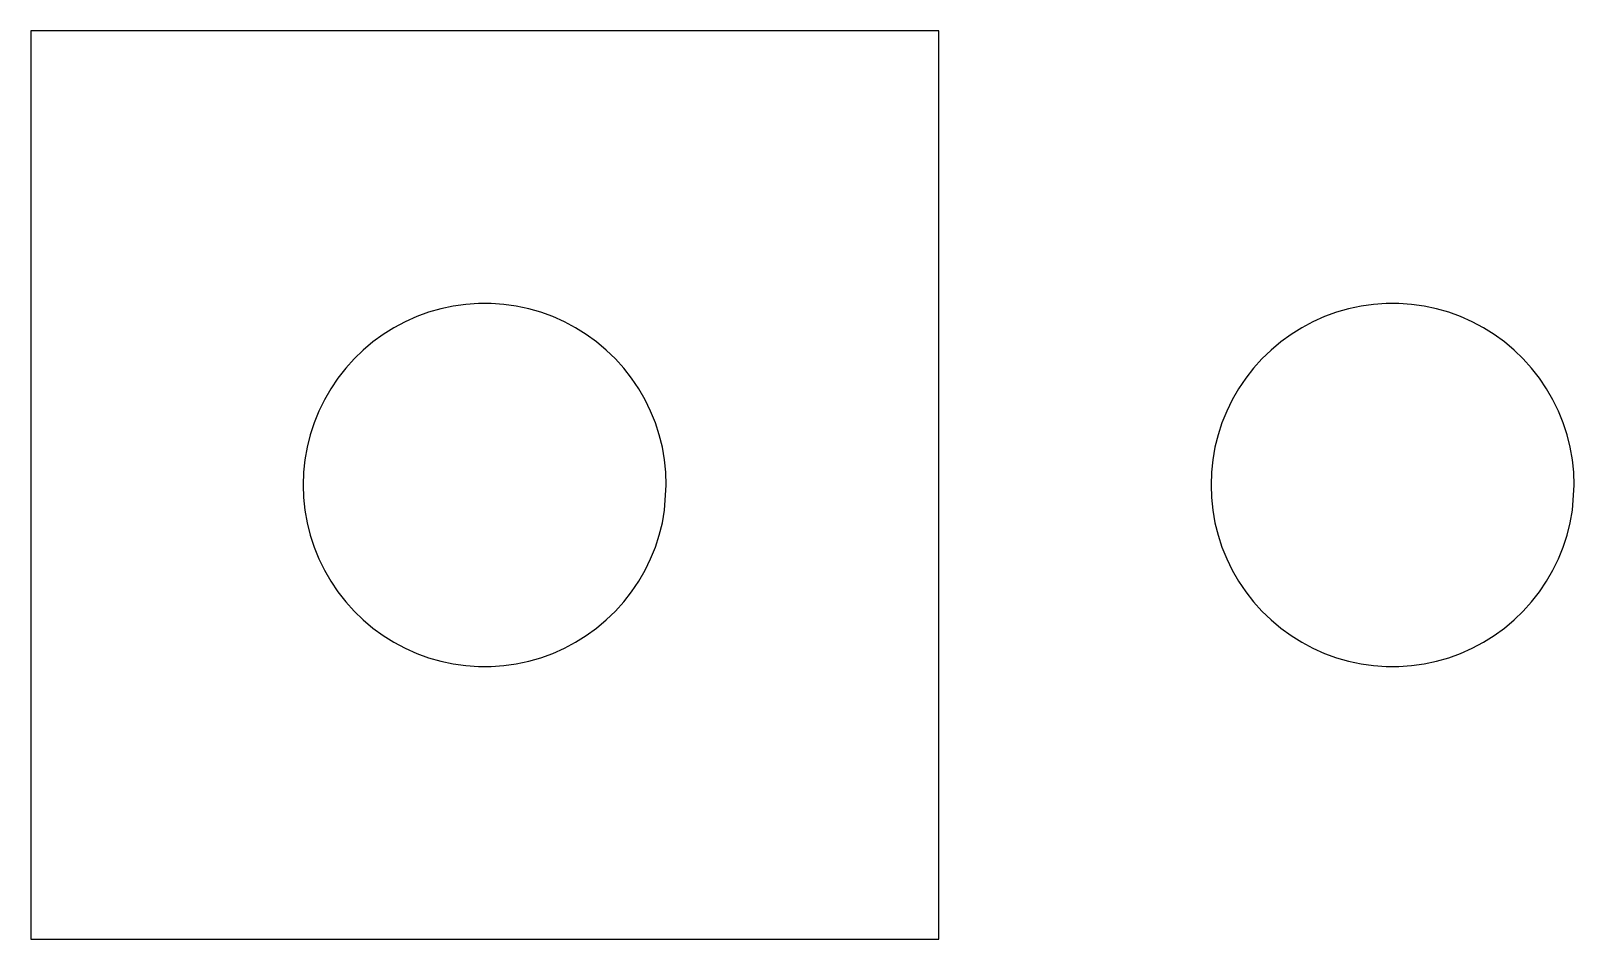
# Model space of a CAD drawing. Extents: x 2 to 926, y 57 to 600.
import ezdxf

# ---------------------------------------------------------------- set-up
doc = ezdxf.new("R2010")
doc.units = 0
doc.header["$MEASUREMENT"] = 0
doc.layers.get('0').update_dxf_attribs({"linetype": 'CONTINUOUS'})

msp = doc.modelspace()

# ---------------------------------------------------------------- linework, layer by layer
at = {"color": 7}
for points in [[(545.55, 599.65), (2.41, 599.65)], [(2.41, 599.65), (2.41, 56.52)], [(545.55, 56.52), (545.55, 599.65)], [(382.61, 328.08), (382.34, 335.66), (381.55, 343.2), (380.23, 350.67), (378.4, 358.03), (376.06, 365.24), (373.22, 372.27), (369.89, 379.08), (366.1, 385.65), (361.86, 391.93), (357.19, 397.91), (352.12, 403.54), (346.67, 408.81), (340.86, 413.68), (334.73, 418.14), (328.3, 422.16), (321.6, 425.72), (314.67, 428.8), (307.55, 431.39), (300.26, 433.48), (292.84, 435.06), (285.34, 436.12), (277.77, 436.64), (270.19, 436.64), (262.63, 436.12), (255.12, 435.06), (247.7, 433.48), (240.41, 431.39), (233.29, 428.8), (226.36, 425.72), (219.67, 422.16), (213.24, 418.14), (207.1, 413.68), (201.3, 408.81), (195.84, 403.54), (190.77, 397.91), (186.1, 391.93), (181.86, 385.65), (178.07, 379.08), (174.75, 372.27), (171.91, 365.24), (169.56, 358.03), (167.73, 350.67), (166.41, 343.2), (165.62, 335.66), (165.35, 328.08), (165.62, 320.51), (166.41, 312.97), (167.73, 305.5), (169.56, 298.14), (171.91, 290.93), (174.75, 283.9), (178.07, 277.09), (181.86, 270.52), (186.1, 264.23), (190.77, 258.26), (195.84, 252.62), (201.3, 247.36), (207.1, 242.48), (213.24, 238.03), (219.67, 234.01), (226.36, 230.45), (233.29, 227.37), (240.41, 224.77), (247.7, 222.68), (255.12, 221.11), (262.63, 220.05), (270.19, 219.52), (277.77, 219.52), (285.34, 220.05), (292.84, 221.11), (300.26, 222.68), (307.55, 224.77), (314.67, 227.37), (321.6, 230.45), (328.3, 234.01), (334.73, 238.03), (340.86, 242.48), (346.67, 247.36), (352.12, 252.62), (357.19, 258.26), (361.86, 264.23), (366.1, 270.52), (369.89, 277.09), (373.22, 283.9), (376.06, 290.93), (378.4, 298.14), (380.23, 305.5), (381.55, 312.97), (382.61, 328.08)], [(925.75, 328.08), (925.48, 335.66), (924.69, 343.2), (923.37, 350.67), (921.54, 358.03), (919.19, 365.24), (916.35, 372.27), (913.03, 379.08), (909.24, 385.65), (905, 391.93), (900.33, 397.91), (895.26, 403.54), (889.8, 408.81), (884, 413.68), (877.86, 418.14), (871.43, 422.16), (864.74, 425.72), (857.81, 428.8), (850.69, 431.39), (843.4, 433.48), (835.98, 435.06), (828.47, 436.12), (820.91, 436.64), (813.33, 436.64), (805.76, 436.12), (798.25, 435.06), (790.84, 433.48), (783.55, 431.39), (776.43, 428.8), (769.5, 425.72), (762.8, 422.16), (756.37, 418.14), (750.24, 413.68), (744.43, 408.81), (738.98, 403.54), (733.9, 397.91), (729.24, 391.93), (725, 385.65), (721.21, 379.08), (717.88, 372.27), (715.04, 365.24), (712.7, 358.03), (710.86, 350.67), (709.55, 343.2), (708.76, 335.66), (708.49, 328.08), (708.76, 320.51), (709.55, 312.97), (710.86, 305.5), (712.7, 298.14), (715.04, 290.93), (717.88, 283.9), (721.21, 277.09), (725, 270.52), (729.24, 264.23), (733.9, 258.26), (738.98, 252.62), (744.43, 247.36), (750.24, 242.48), (756.37, 238.03), (762.8, 234.01), (769.5, 230.45), (776.43, 227.37), (783.55, 224.77), (790.84, 222.68), (798.25, 221.11), (805.76, 220.05), (813.33, 219.52), (820.91, 219.52), (828.47, 220.05), (835.98, 221.11), (843.4, 222.68), (850.69, 224.77), (857.81, 227.37), (864.74, 230.45), (871.43, 234.01), (877.86, 238.03), (884, 242.48), (889.8, 247.36), (895.26, 252.62), (900.33, 258.26), (905, 264.23), (909.24, 270.52), (913.03, 277.09), (916.35, 283.9), (919.19, 290.93), (921.54, 298.14), (923.37, 305.5), (924.69, 312.97), (925.75, 328.08)], [(2.41, 56.52), (545.55, 56.52)]]:
    msp.add_lwpolyline(points, dxfattribs=at)

doc.saveas('drawing.dxf')
